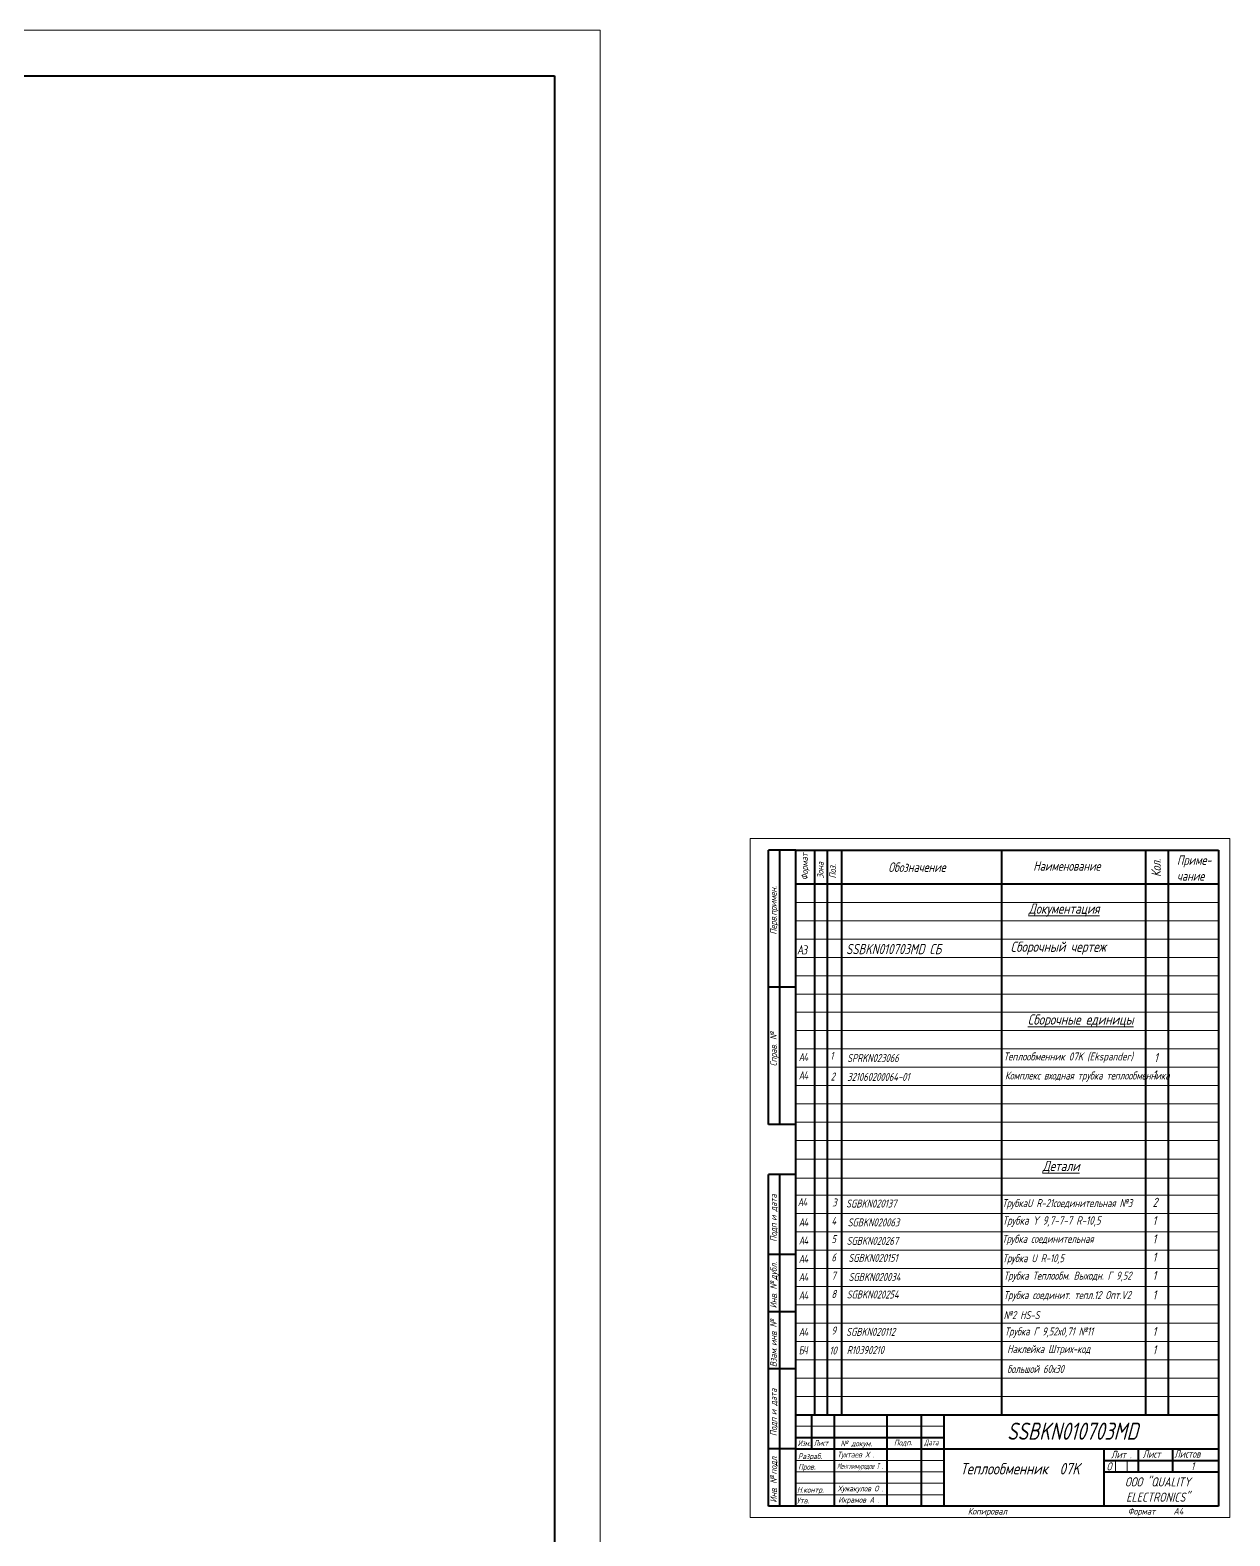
# Model space of a CAD drawing. Header units: millimetres. Extents: x 937859 to 970574, y 987894 to 996517.
# Drawn here: x 943903 to 944428, y 993039 to 993698 of the extents above; entities that cross this region are included whole.
import ezdxf

# ---------------------------------------------------------------- set-up
doc = ezdxf.new("R2010")
doc.units = ezdxf.units.MM
doc.header["$LTSCALE"] = 0.5
for name, pattern in [('ACAD_ISO02W100', [15, 12, -3]), ('K5LT_BASIC', [0]), ('K5LT_THIN', [0])]:
    doc.linetypes.add(name, pattern=pattern)
for name, color, linetype, lineweight in [('0.3-STAMP', 7, 'Continuous', 30), ('Рамка А3', 7, 'Continuous', 20), ('Рамка А4', 7, 'Continuous', 20)]:
    doc.layers.add(name, color=color, linetype=linetype, lineweight=lineweight)
doc.layers.add('Text', color=7, linetype='Continuous')
doc.styles.add('321060200064-01', font='GOST_A.TTF', dxfattribs={"width": 0.96, "oblique": 15, "height": 3.5})
doc.styles.add('KTEXTSTYLE', font='GOST_A.TTF', dxfattribs={"width": 0.96, "oblique": 15, "height": 8})
doc.styles.add('QEC.12.02.09.00.000-02 СБ', font='GOST_A.TTF', dxfattribs={"width": 0.955, "oblique": 15, "height": 14})
doc.styles.add('QEC.24.02.11.00.001', font='GOST_A.TTF', dxfattribs={"width": 0.955, "oblique": 15, "height": 16})
doc.styles.get("Standard").update_dxf_attribs({"font": 'GOST_A.TTF', "oblique": 15})
doc.styles.add('Обычный текст (ГОСТ)', font='GOST_A.TTF')

msp = doc.modelspace()

# ---------------------------------------------------------------- linework, layer by layer
at = {"lineweight": 9}
for p, q in [((942472.879, 993697.727), (944152.879, 993697.727)), ((944152.879, 993697.727), (944152.879, 992509.727)), ((944423.478, 993316.079), (944238.478, 993316.079)), ((944423.478, 993308.079), (944238.478, 993308.079)), ((944423.478, 993300.079), (944238.478, 993300.079)), ((944423.478, 993292.079), (944238.478, 993292.079)), ((944423.478, 993284.079), (944238.478, 993284.079)), ((944423.478, 993276.079), (944238.478, 993276.079)), ((944423.478, 993268.079), (944238.478, 993268.079)), ((944423.478, 993260.079), (944238.478, 993260.079)), ((944423.478, 993252.079), (944238.478, 993252.079)), ((944423.478, 993244.079), (944238.478, 993244.079)), ((944423.478, 993236.079), (944238.478, 993236.079)), ((944423.478, 993228.079), (944238.478, 993228.079)), ((944423.478, 993220.079), (944238.478, 993220.079)), ((944423.478, 993211.95), (944238.478, 993211.95)), ((944423.478, 993203.808), (944238.478, 993203.808)), ((944423.478, 993195.579), (944238.478, 993195.579)), ((944423.478, 993188.079), (944238.478, 993188.079)), ((944423.478, 993180.079), (944238.478, 993180.079)), ((944423.478, 993172.079), (944238.478, 993172.079)), ((944423.478, 993164.079), (944238.478, 993164.079)), ((944423.478, 993156.079), (944238.478, 993156.079)), ((944423.478, 993148.079), (944238.478, 993148.079)), ((944423.478, 993140.079), (944238.478, 993140.079)), ((944423.478, 993132.079), (944238.478, 993132.079)), ((944423.478, 993124.079), (944238.478, 993124.079)), ((944423.478, 993116.079), (944238.478, 993116.079)), ((944423.478, 993108.079), (944238.478, 993108.079)), ((944423.478, 993100.079), (944238.478, 993100.079))]:
    msp.add_line(p, q, dxfattribs=at)
at = {"lineweight": 40}
for p, q in [((942552.879, 993677.727), (944132.879, 993677.727)), ((944132.879, 993677.727), (944132.879, 992529.727)), ((944246.735, 993339.079), (944246.735, 993092.079)), ((944246.735, 993339.079), (944246.735, 993092.079)), ((944252.159, 993339.079), (944252.159, 993092.079)), ((944252.159, 993339.079), (944252.159, 993092.079)), ((944258.478, 993339.079), (944258.478, 993092.079)), ((944258.478, 993339.079), (944258.478, 993092.079)), ((944328.478, 993339.079), (944328.478, 993092.079)), ((944328.478, 993339.079), (944328.478, 993092.079)), ((944391.478, 993339.079), (944391.478, 993092.079)), ((944391.478, 993339.079), (944391.478, 993092.079)), ((944401.478, 993339.079), (944401.478, 993092.079)), ((944401.478, 993339.079), (944401.478, 993092.079)), ((944423.478, 993324.079), (944238.478, 993324.079)), ((944238.478, 993092.079), (944423.478, 993092.079))]:
    msp.add_line(p, q, dxfattribs=at)
at = {"color": 7, "linetype": 'K5LT_THIN', "lineweight": 18}
for p, q in [((944218.478, 993344.079), (944428.478, 993344.079)), ((944218.478, 993047.079), (944218.478, 993344.079)), ((944428.478, 993047.079), (944218.478, 993047.079))]:
    msp.add_line(p, q, dxfattribs=at)
at = {"color": 0, "linetype": 'K5LT_THIN', "lineweight": 18}
for p, q in [((944428.478, 993344.079), (944428.478, 993047.079)), ((944238.478, 993072.079), (944255.478, 993072.079)), ((944238.478, 993067.079), (944255.478, 993067.079)), ((944255.478, 993072.079), (944278.478, 993072.079)), ((944255.478, 993067.079), (944278.478, 993067.079)), ((944293.478, 993072.079), (944303.478, 993072.079)), ((944293.478, 993067.079), (944303.478, 993067.079))]:
    msp.add_line(p, q, dxfattribs=at)
at = {"color": 0, "linetype": 'K5LT_BASIC', "lineweight": 40}
for p, q in [((944226.478, 993219.079), (944226.478, 993339.079)), ((944238.478, 993339.079), (944226.478, 993339.079)), ((944231.478, 993219.079), (944231.478, 993339.079)), ((944238.478, 993339.079), (944423.478, 993339.079)), ((944238.478, 993052.079), (944238.478, 993339.079)), ((944423.478, 993339.079), (944423.478, 993052.079)), ((944238.478, 993279.079), (944226.478, 993279.079)), ((944238.478, 993219.079), (944226.478, 993219.079)), ((944226.478, 993052.079), (944226.478, 993197.079)), ((944238.478, 993197.079), (944226.478, 993197.079)), ((944231.478, 993052.079), (944231.478, 993197.079)), ((944238.478, 993162.079), (944226.478, 993162.079)), ((944391.478, 993156.803), (944391.478, 993148.803)), ((944401.478, 993156.803), (944401.478, 993148.803)), ((944238.478, 993137.079), (944226.478, 993137.079)), ((944238.478, 993112.079), (944226.478, 993112.079)), ((944238.478, 993052.079), (944238.478, 993092.079)), ((944245.478, 993077.079), (944245.478, 993092.079)), ((944255.478, 993067.079), (944255.478, 993092.079)), ((944278.478, 993067.079), (944278.478, 993092.079)), ((944293.478, 993067.079), (944293.478, 993092.079)), ((944303.478, 993052.079), (944303.478, 993092.079)), ((944238.478, 993082.079), (944245.478, 993082.079)), ((944245.478, 993082.079), (944255.478, 993082.079)), ((944255.478, 993082.079), (944278.478, 993082.079)), ((944278.478, 993082.079), (944293.478, 993082.079)), ((944293.478, 993082.079), (944303.478, 993082.079)), ((944238.478, 993077.079), (944226.478, 993077.079)), ((944238.478, 993077.079), (944245.478, 993077.079)), ((944245.478, 993077.079), (944255.478, 993077.079)), ((944255.478, 993077.079), (944278.478, 993077.079)), ((944278.478, 993077.079), (944293.478, 993077.079)), ((944293.478, 993077.079), (944303.478, 993077.079)), ((944303.478, 993077.079), (944423.478, 993077.079)), ((944373.478, 993052.079), (944373.478, 993077.079)), ((944388.478, 993067.079), (944388.478, 993077.079)), ((944403.478, 993067.079), (944403.478, 993077.079)), ((944255.478, 993052.079), (944255.478, 993067.079)), ((944278.478, 993052.079), (944278.478, 993067.079)), ((944293.478, 993052.079), (944293.478, 993067.079)), ((944373.478, 993072.079), (944388.478, 993072.079)), ((944373.478, 993067.079), (944378.442, 993067.079)), ((944378.442, 993067.079), (944383.46, 993067.079)), ((944383.46, 993067.079), (944388.478, 993067.079)), ((944388.478, 993072.079), (944423.478, 993072.079)), ((944388.478, 993067.079), (944403.478, 993067.079)), ((944403.478, 993067.079), (944423.478, 993067.079)), ((944238.478, 993052.079), (944226.478, 993052.079)), ((944423.478, 993052.079), (944238.478, 993052.079))]:
    msp.add_line(p, q, dxfattribs=at)
at = {"color": 0, "linetype": 'K5LT_THIN', "lineweight": 9}
for p, q in [((944238.478, 993087.079), (944303.478, 993087.079)), ((944278.478, 993072.079), (944293.478, 993072.079)), ((944278.478, 993067.079), (944293.478, 993067.079)), ((944378.442, 993067.079), (944378.442, 993072.079)), ((944383.46, 993067.079), (944383.46, 993072.079)), ((944238.478, 993062.079), (944303.478, 993062.079)), ((944238.478, 993057.079), (944303.478, 993057.079))]:
    msp.add_line(p, q, dxfattribs=at)

# ---------------------------------------------------------------- texts
at = {"color": 0, "style": 'KTEXTSTYLE', "oblique": 15, "width": 0.965}
for s, height, p in [('и дата', 2.9167, (944230.17, 993176.89)), ('Подп', 2.9167, (944230.17, 993167.675)), ('. ', 2.9167, (944230.17, 993175.096)), ('дубл', 2.9167, (944230.199, 993150.925)), ('.', 2.917, (944230.199, 993158.145)), ('. № ', 2.9167, (944230.199, 993144.409)), ('Инв', 2.9167, (944230.199, 993138.589)), ('. №', 2.9167, (944230.17, 993127.785)), ('инв', 2.9167, (944230.17, 993122.175)), ('Взам', 2.9167, (944230.17, 993112.86)), ('. ', 2.9167, (944230.17, 993120.382)), ('и дата', 2.9167, (944230.17, 993091.89)), ('Подп', 2.9167, (944230.17, 993082.675)), ('. ', 2.9167, (944230.17, 993090.096)), ('.', 2.917, (944230.199, 993073.145)), ('подл', 2.9167, (944230.199, 993065.925)), ('. № ', 2.9167, (944230.199, 993059.409)), ('Инв', 2.9167, (944230.199, 993053.589))]:
    msp.add_text(s, height=height, rotation=90.000003, dxfattribs=at).set_placement(p)
for s, height, p in [('Лит .', 3.25, (944376.459, 993073.018)), ('Лист', 3.25, (944390.297, 993073.196)), ('Листов', 3.25, (944404.156, 993073.278)), ('1', 3.5, (944411.485, 993067.803)), ('Копировал', 2.9167, (944313.776, 993048.387)), ('Формат', 2.9167, (944383.778, 993048.387)), ('A4', 2.9167, (944403.78, 993048.387))]:
    msp.add_text(s, height=height, dxfattribs=at).set_placement(p)
at = {"lineweight": 5, "attachment_point": 1, "rotation": 90, "style": 'QEC.24.02.11.00.001'}
for s, insert, char_height, width in [('Формат', (944240.888, 993325.831), 2.9167, 12.32133), ('Зона', (944247.737, 993326.586), 2.9167, 7.51932), ('Поз.', (944253.18, 993326.628), 2.9167, 5.52493), ('Кол.', (944394.101, 993327.287), 4.1667, 8.03558), ('Перв.примен.', (944227.196, 993302.058), 2.91667, 7.3019), ('Справ. №', (944227.264, 993244.453), 2.9167, 13.80417)]:
    msp.add_mtext(s, dxfattribs=dict(at, insert=insert, char_height=char_height, width=width))
at = {"lineweight": 5, "attachment_point": 1}
for s, insert, char_height, width, style in [('Приме-\\Pчание', (944405.294, 993336.743), 4.1667, 13.11915, 'QEC.24.02.11.00.001'), ('Обозначение', (944278.977, 993333.654), 4.16667, 27.00641, 'QEC.24.02.11.00.001'), ('Наименование', (944342.419, 993334.162), 4.16667, 29.84359, 'QEC.24.02.11.00.001'), ('1\\P', (944253.54, 993250.79), 3.5, 5.69033, '321060200064-01'), ('SPRKN023066\\P', (944260.974, 993249.828), 3.5, 215.95465, '321060200064-01'), ('2\\P', (944253.735, 993241.725), 3.5, 3.95476, '321060200064-01'), ('321060200064-01\\P', (944261.015, 993241.58), 3.5, 65.01587, '321060200064-01'), ('\\pxsm1.5;Комплекс входная трубка теплообменника', (944330.034, 993242.179), 3.5, 71.82375, '321060200064-01'), ('3\\P', (944254.418, 993186.647), 3.5, 3.56928, '321060200064-01'), ('SGBKN020137', (944260.519, 993186.177), 3.5, 27.9351, '321060200064-01'), ('ТрубкаU R-21соединительная №3', (944328.832, 993186.374), 3.5, 66.73452, '321060200064-01'), ('4\\P', (944254.09, 993178.624), 3.5, 3.69715, '321060200064-01'), ('{\\H0.91667x;Трубка Y 9,7-7-7 R-10,5}', (944328.958, 993178.849), 4, 66.92964, '321060200064-01'), ('SGBKN020063', (944261.172, 993177.939), 3.5, 25.19471, '321060200064-01'), ('5', (944254.09, 993170.624), 3.5, 3.69715, '321060200064-01'), ('SGBKN020267\\P', (944260.715, 993169.854), 3.5, 53.32805, '321060200064-01'), ('Трубка соединительная\\P', (944328.797, 993170.73), 3.5, 74.31284, '321060200064-01'), ('6', (944254.09, 993162.624), 3.5, 3.69715, '321060200064-01'), ('SGBKN020151', (944261.517, 993162.393), 3.5, 23.68163, '321060200064-01'), ('Трубка U R-10,5', (944329.001, 993162.265), 3.5, 29.96283, '321060200064-01'), ('7', (944254.09, 993154.624), 3.5, 3.69715, '321060200064-01'), ('SGBKN020034', (944261.584, 993154.065), 3.5, 25.19723, '321060200064-01'), ('Трубка Теплообм. Выходн. Г 9,52 ', (944329.484, 993154.634), 3.5, 79.16832, '321060200064-01'), ('8', (944254.09, 993146.624), 3.5, 3.69715, '321060200064-01'), ('SGBKN020254', (944260.762, 993146.394), 3.5, 28.79684, '321060200064-01'), ('\\pxsm1.5;Трубка соединит. тепл.12 Опт.V2 №2 HS-S', (944329.453, 993146.134), 3.5, 62.45185, '321060200064-01'), ('9', (944254.09, 993130.624), 3.5, 3.69715, '321060200064-01'), ('SGBKN020112', (944260.533, 993130.058), 3.5, 38.29542, '321060200064-01'), ('Трубка Г 9,52х0,71 №11', (944329.92, 993130.24), 3.5, 44.76689, '321060200064-01'), ('10', (944253.188, 993121.886), 3.5, 3.69715, '321060200064-01'), ('R10390210', (944260.778, 993122.079), 3.5, 19.14491, '321060200064-01'), ('\\pxsm1.5;Наклейка Штрих-код большой 60х30', (944330.994, 993122.554), 3.5, 42.51625, '321060200064-01')]:
    msp.add_mtext(s, dxfattribs=dict(at, insert=insert, char_height=char_height, width=width, style=style))
at = {"color": 7, "attachment_point": 1, "style": 'KTEXTSTYLE'}
for s, insert, char_height in [('{\\H1.2x;\\W0.856;Изм\\H1.4x;.}', (944239.327, 993081.836), 2.08333), ('{\\W0.862;Лист}', (944246.347, 993080.947), 2.5), ('{\\H1.2x;\\W0.965;№ докум\\H1.4x;.}', (944258.095, 993081.751), 2.08333), ('{\\H1.2x;\\W0.965;Подп\\H1.4x;.}', (944281.447, 993082.099), 2.08333), ('{\\W0.862;Дата}', (944294.63, 993081.216), 2.5), ('{\\H1.2x;\\W0.965;Разраб\\H1.4x;.}', (944239.45, 993076.162), 2.08333), ('{\\H1.2x;\\W0.965;Пров\\H1.4x;.}', (944239.518, 993071.517), 2.08333), ('{\\W0.689;Менглимуродов Т .}', (944256.567, 993070.873), 2.5), ('{\\H1.2x;\\W0.965;Н.контр\\H1.4x;.}', (944239.013, 993061.462), 2.08333), ('{\\H1.2x;\\W0.965;Утв\\H1.4x;.}', (944238.87, 993056.721), 2.08333)]:
    msp.add_mtext(s, dxfattribs=dict(at, insert=insert, char_height=char_height))
at = {"color": 7, "char_height": 2.5, "attachment_point": 1, "style": 'KTEXTSTYLE'}
for s, insert, width in [('{\\W0.965;Тухтаев Х .}', (944256.622, 993075.851), 21.62811), ('{\\W0.965;Икрамов А .}', (944257.05, 993056.071), 19.83399)]:
    msp.add_mtext(s, dxfattribs=dict(at, insert=insert, width=width))
at = {"lineweight": 9, "insert": (944256.819, 993061.012), "char_height": 2.5, "width": 20.29953, "attachment_point": 1, "style": 'KTEXTSTYLE'}
msp.add_mtext('Хужакулов О .', dxfattribs=at)
at = {"layer": '0.3-STAMP', "lineweight": 5, "insert": (944310.518, 993070.927), "char_height": 5, "width": 52.27432, "attachment_point": 1, "style": 'QEC.12.02.09.00.000-02 СБ'}
msp.add_mtext('\\pxqc;{\\W1;Теплообменник  07K }', dxfattribs=at)
at = {"layer": 'Text', "lineweight": 40, "insert": (944375.78, 993064.665), "char_height": 4, "width": 42.33561, "attachment_point": 1}
msp.add_mtext('\\pxqc;ООО "QUALITY ELECTRONICS"', dxfattribs=at)
at = {"layer": 'Рамка А3', "lineweight": 13, "char_height": 4.5, "attachment_point": 1, "style": 'KTEXTSTYLE'}
for s, insert, width in [('{\\W0.965;\\LДокументация}', (944340.383, 993315.672), 52.78592), ('\\pxql;{\\W1;\\L Сборочные единицы}', (944337.699, 993267.184), 52.78592), ('{\\W0.965;\\LДетали}', (944346.503, 993203.103), 61.63566)]:
    msp.add_mtext(s, dxfattribs=dict(at, insert=insert, width=width))
at = {"layer": 'Рамка А3', "lineweight": 40, "attachment_point": 1, "style": 'KTEXTSTYLE'}
for s, insert, char_height in [('{\\Q9;\\W0.965;\\T0.75;А3}', (944239.016, 993297.397), 4), ('{\\Q9;\\W0.965;\\T0.75;А4}', (944239.82, 993250.239), 3.5), ('{\\Q9;\\W0.965;\\T0.75;А4}', (944239.82, 993242.239), 3.5), ('{\\Q9;\\W0.965;\\T0.75;А4}', (944239.398, 993186.807), 3.5), ('{\\Q9;\\W0.965;\\T0.75;А4}', (944239.849, 993178.012), 3.5), ('{\\Q9;\\W0.965;\\T0.75;А4}', (944239.849, 993170.012), 3.5), ('{\\Q9;\\W0.965;\\T0.75;А4}', (944239.849, 993162.012), 3.5), ('{\\Q9;\\W0.965;\\T0.75;А4}', (944239.849, 993154.012), 3.5), ('{\\Q9;\\W0.965;\\T0.75;А4}', (944239.849, 993146.012), 3.5), ('{\\Q9;\\W0.965;\\T0.75;А4}', (944239.849, 993130.012), 3.5), ('{\\Q9;\\W0.965;\\T0.75;БЧ}', (944239.849, 993122.012), 3.5)]:
    msp.add_mtext(s, dxfattribs=dict(at, insert=insert, char_height=char_height))
at = {"layer": 'Рамка А3', "lineweight": 40, "attachment_point": 1}
for s, width, gutter_width, insert, char_height in [('{\\W0.955;SSBKN010703MD СБ}', 60.38656, 67.767, (944260.463, 993298.013), 4.5), ('Теплообменник 07K (Ekspander)   ', 71.31975, 63.951, (944329.419, 993250.511), 3.5), ('{\\W0.955;SSBKN010703MD}', 73.91953, 63.951, (944330.966, 993088.597), 7.5)]:
    msp.add_mtext_dynamic_manual_height_columns(s, width=width, gutter_width=gutter_width, heights=[0], dxfattribs=dict(at, insert=insert, char_height=char_height))
at = {"layer": 'Рамка А3', "linetype": 'ACAD_ISO02W100', "lineweight": 40, "insert": (944332.484, 993299.023), "char_height": 4.5, "attachment_point": 1, "style": 'Обычный текст (ГОСТ)'}
msp.add_mtext_dynamic_manual_height_columns('\\pxql;{\\Q15;Сборочный чертеж}', width=74.11483, gutter_width=22.5, heights=[0], dxfattribs=at)
at = {"layer": 'Рамка А3', "lineweight": 40, "char_height": 4, "width": 3.78391, "attachment_point": 1, "style": 'KTEXTSTYLE'}
for s, insert in [('{\\Q15;\\W0.965;1}', (944395.329, 993250.241)), ('{\\W0.965;1}', (944394.651, 993242.73)), ('{\\W0.965;2}', (944394.651, 993186.96)), ('{\\W0.965;1}', (944394.651, 993178.96)), ('{\\W0.965;1}', (944394.651, 993170.96)), ('{\\W0.965;1}', (944394.651, 993162.96)), ('{\\W0.965;1}', (944394.651, 993154.96)), ('{\\W0.965;1}', (944394.651, 993146.465)), ('{\\W0.965;1}', (944394.651, 993130.465)), ('{\\W0.965;1}', (944394.651, 993122.465))]:
    msp.add_mtext(s, dxfattribs=dict(at, insert=insert))
at = {"layer": 'Рамка А4', "lineweight": 40, "insert": (944374.4, 993071.209), "char_height": 3.5, "attachment_point": 1}
msp.add_mtext_dynamic_manual_height_columns('O', width=2.67296, gutter_width=0.535, heights=[0], dxfattribs=at)

doc.saveas('drawing.dxf')
